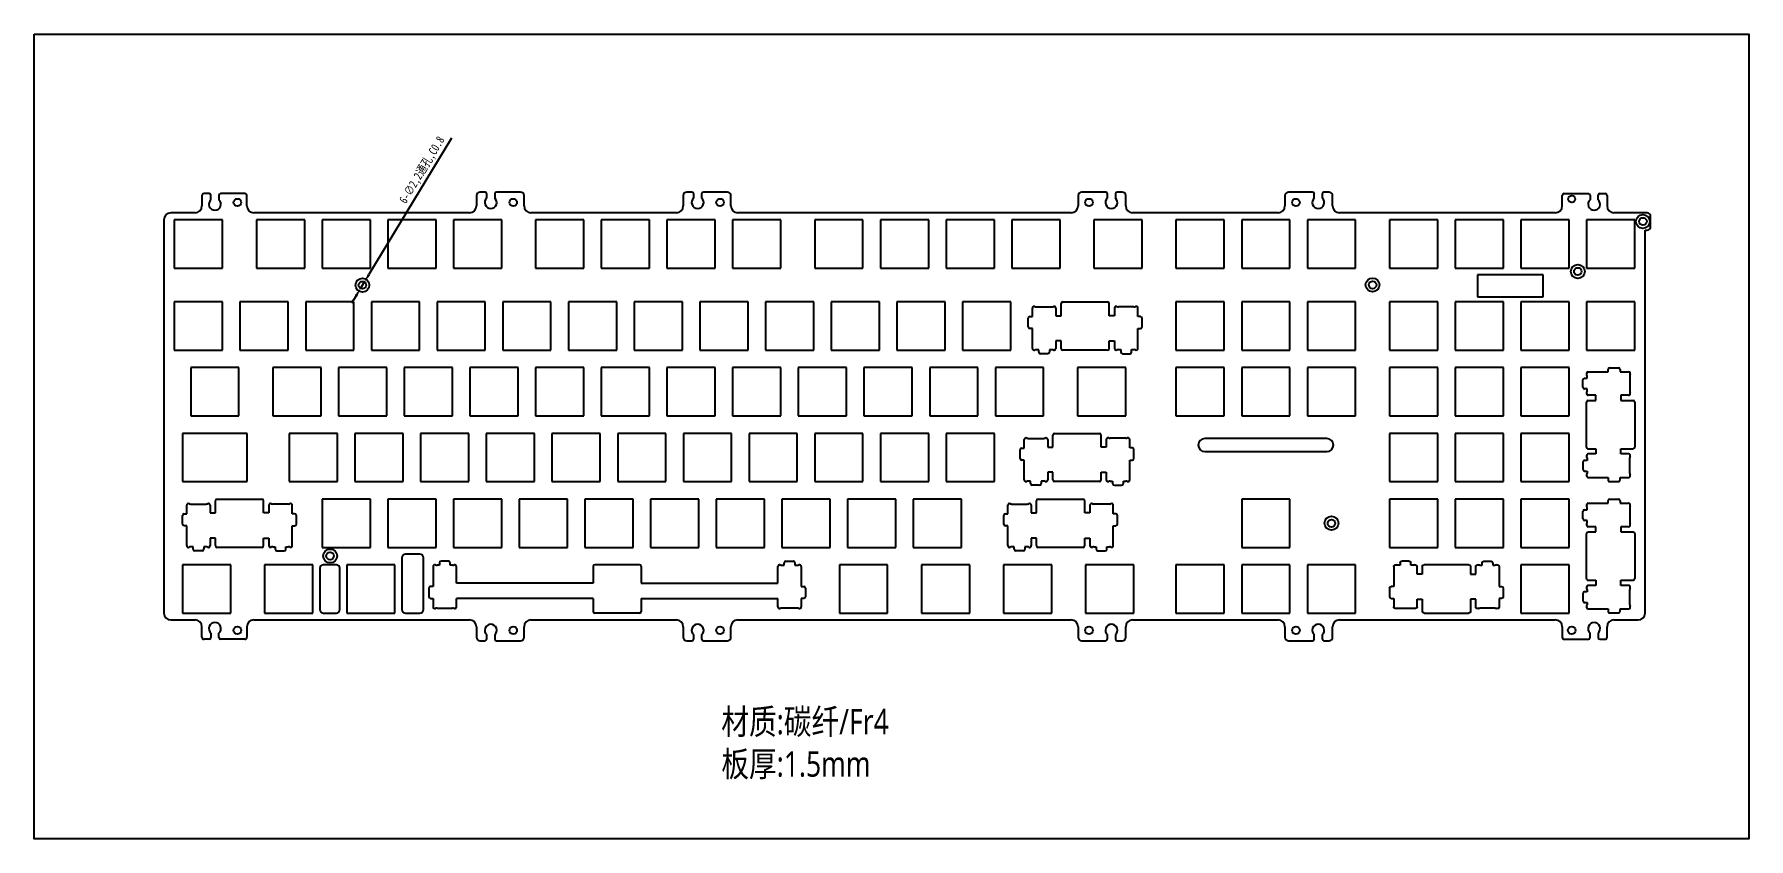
# Model space of a CAD drawing. Header units: millimetres. Extents: x -605 to 450, y -172 to 61.
# Drawn here: x -47.6 to 449.6, y -172.4 to 60.8 of the extents above; entities that cross this region are included whole.
import ezdxf

# ---------------------------------------------------------------- set-up
doc = ezdxf.new("R2010")
doc.units = ezdxf.units.MM
doc.header["$LTSCALE"] = 30.734
doc.header["$PDMODE"] = 3
doc.header["$PDSIZE"] = 0.3125
doc.layers.get('0').update_dxf_attribs({"linetype": 'CONTINUOUS'})
doc.layers.get('Defpoints').update_dxf_attribs({"linetype": 'CONTINUOUS'})
doc.layers.add('02___PRT_ALL_AXES', color=7, linetype='CONTINUOUS')
doc.styles.get("Standard").update_dxf_attribs({"font": 'txt', "width": 0.8})
doc.dimstyles.new('Annotative', dxfattribs={"dimscale": 0, "dimtxt": 2.5, "dimasz": 2.5, "dimexe": 1.25, "dimexo": 0.625, "dimtad": 1, "dimtxsty": 'Standard', "dimcen": 2.5, "dimazin": 2, "dimtfac": 1, "dimtmove": 0, "dimatfit": 3, "dimfxl": 1, "dimarcsym": 0})

# ---------------------------------------------------------------- blocks, each defined once
blk = doc.blocks.new('A$C692A0492')
at = {"color": 1}
for p, q in [((10, 15.05), (23, 15.05)), ((0, 7.8), (0, 10.3)), ((0.5, 10.8), (1.2, 10.8)), ((1.2, 10.8), (1.2, 13.25)), ((2.35, 13.6), (6.85, 13.6)), ((8, 13.25), (8, 11.05)), ((8, 11.05), (9.5, 11.05)), ((9.5, 11.05), (9.5, 14.55)), ((23.5, 11.05), (23.5, 14.55)), ((25, 11.05), (23.5, 11.05)), ((25, 13.26), (25, 11.05)), ((30.65, 13.61), (26.15, 13.61)), ((31.8, 10.81), (31.8, 13.26)), ((32.5, 10.81), (31.8, 10.81)), ((33, 7.81), (33, 10.31)), ((1.2, 7.3), (0.5, 7.3)), ((1.2, 1.55), (1.2, 7.3)), ((31.8, 1.56), (31.8, 7.31)), ((31.8, 7.31), (32.5, 7.31)), ((3.05, 1.2), (2.35, 1.2)), ((3.05, 0.5), (3.05, 1.2)), ((6.85, 1.2), (6.15, 1.2)), ((6.15, 1.2), (6.15, 0.5)), ((9.5, 3.75), (8, 3.75)), ((8, 3.75), (8, 1.55)), ((9.5, 1.55), (9.5, 3.75)), ((23, 1.05), (10, 1.05)), ((23.5, 1.55), (23.5, 3.75)), ((23.5, 3.75), (25, 3.75)), ((25, 3.75), (25, 1.56)), ((26.15, 1.21), (26.85, 1.21)), ((26.85, 1.21), (26.85, 0.51)), ((27.35, 0.01), (29.45, 0.01)), ((29.95, 0.51), (29.95, 1.21)), ((29.95, 1.21), (30.65, 1.21)), ((5.65, 0), (3.55, 0))]:
    blk.add_line(p, q, dxfattribs=at)
for centre, radius, start, end in [((10, 14.55), 0.5, 90, 180), ((23, 14.55), 0.5, 0, 90), ((0.5, 10.3), 0.5, 90, 180), ((1.7, 13.25), 0.5, 64.1581, 180), ((2.35, 14.6), 1, 244.1581, 270), ((6.85, 14.6), 1, 270, 295.8419), ((7.5, 13.25), 0.5, 0, 115.8419), ((25.5, 13.26), 0.5, 64.1581, 180), ((26.15, 14.61), 1, 244.1581, 270), ((30.65, 14.61), 1, 270, 295.8419), ((31.3, 13.26), 0.5, 0, 115.8419), ((32.5, 10.31), 0.5, 0, 90), ((0.5, 7.8), 0.5, 180, 270), ((32.5, 7.81), 0.5, 270, 0), ((1.7, 1.55), 0.5, 180, 295.8419), ((2.35, 0.2), 1, 90, 115.8419), ((3.55, 0.5), 0.5, 180, 270), ((5.65, 0.5), 0.5, 270, 0), ((6.85, 0.2), 1, 64.1581, 90), ((7.5, 1.55), 0.5, 244.1581, 0), ((10, 1.55), 0.5, 180, 270), ((23, 1.55), 0.5, 270, 0), ((25.5, 1.56), 0.5, 180, 295.8419), ((26.15, 0.21), 1, 90, 115.8419), ((27.35, 0.51), 0.5, 180, 270), ((29.45, 0.51), 0.5, 270, 0), ((30.65, 0.21), 1, 64.1581, 90), ((31.3, 1.56), 0.5, 244.1581, 0)]:
    blk.add_arc(centre, radius, start, end, dxfattribs=at)
blk = doc.blocks.new('A$C580C1E3D')
at = {"color": 1}
for p, q in [((5.65, 15.05), (3.55, 15.05)), ((103.55, 15.05), (105.65, 15.05)), ((1.2, 13.5), (1.2, 7.75)), ((3.05, 13.85), (2.35, 13.85)), ((3.05, 14.55), (3.05, 13.85)), ((6.15, 13.85), (6.15, 14.55)), ((6.85, 13.85), (6.15, 13.85)), ((8, 8.7), (8, 13.5)), ((47.6, 13.5), (47.6, 8.7)), ((61.1, 14), (48.1, 14)), ((61.6, 13.5), (61.6, 8.7)), ((101.2, 8.7), (101.2, 13.5)), ((102.35, 13.85), (103.05, 13.85)), ((103.05, 13.85), (103.05, 14.55)), ((106.15, 14.55), (106.15, 13.85)), ((106.15, 13.85), (106.85, 13.85)), ((108, 13.5), (108, 7.75)), ((0, 7.25), (0, 4.75)), ((1.2, 7.75), (0.5, 7.75)), ((47.6, 8.7), (8, 8.7)), ((61.6, 8.7), (101.2, 8.7)), ((108, 7.75), (108.7, 7.75)), ((109.2, 7.25), (109.2, 4.75)), ((0.5, 4.25), (1.2, 4.25)), ((1.2, 4.25), (1.2, 1.8)), ((2.35, 1.45), (6.85, 1.45)), ((47.6, 4.2), (8, 4.2)), ((8, 1.8), (8, 4.2)), ((47.6, 4.2), (47.6, 0.5)), ((61.1, 0), (48.1, 0)), ((61.6, 4.2), (101.2, 4.2)), ((61.6, 4.2), (61.6, 0.5)), ((101.2, 1.8), (101.2, 4.2)), ((106.85, 1.45), (102.35, 1.45)), ((108.7, 4.25), (108, 4.25)), ((108, 4.25), (108, 1.8))]:
    blk.add_line(p, q, dxfattribs=at)
for centre, radius, start, end in [((3.55, 14.55), 0.5, 90, 180), ((5.65, 14.55), 0.5, 0, 90), ((103.55, 14.55), 0.5, 90, 180), ((105.65, 14.55), 0.5, 0, 90), ((1.7, 13.5), 0.5, 64.1581, 180), ((2.35, 14.85), 1, 244.1581, 270), ((6.85, 14.85), 1, 270, 295.8419), ((7.5, 13.5), 0.5, 0, 115.8419), ((48.1, 13.5), 0.5, 90, 180), ((61.1, 13.5), 0.5, 0, 90), ((101.7, 13.5), 0.5, 64.1581, 180), ((102.35, 14.85), 1, 244.1581, 270), ((106.85, 14.85), 1, 270, 295.8419), ((107.5, 13.5), 0.5, 0, 115.8419), ((0.5, 7.25), 0.5, 90, 180), ((108.7, 7.25), 0.5, 0, 90), ((0.5, 4.75), 0.5, 180, 270), ((1.7, 1.8), 0.5, 180, 295.8419), ((2.35, 0.45), 1, 90, 115.8419), ((6.85, 0.45), 1, 64.1581, 90), ((7.5, 1.8), 0.5, 244.1581, 0), ((48.1, 0.5), 0.5, 180, 270), ((61.1, 0.5), 0.5, 270, 0), ((101.7, 1.8), 0.5, 180, 295.8419), ((102.35, 0.45), 1, 90, 115.8419), ((106.85, 0.45), 1, 64.1581, 90), ((107.5, 1.8), 0.5, 244.1581, 0), ((108.7, 4.75), 0.5, 270, 0)]:
    blk.add_arc(centre, radius, start, end, dxfattribs=at)
blk = doc.blocks.new('*D3')
at = {"color": 0, "lineweight": -2, "transparency": 16777216}
for p, q in [((73.35, 30.68), (49.44, -8.9)), ((47.01, -12.92), (48.15, -11.04)), ((45.72, -15.06), (44.43, -17.2))]:
    blk.add_line(p, q, dxfattribs=at)
at = {"color": 0, "transparency": 16777216}
for points in [[(49.09, -8.68), (49.8, -9.11), (48.15, -11.04)], [(45.37, -14.85), (46.08, -15.28), (47.01, -12.92)]]:
    blk.add_solid(points, dxfattribs=at)
at = {"layer": 'Defpoints', "color": 0, "transparency": 16777216}
for p in [(47.01, -12.92), (48.15, -11.04)]:
    blk.add_point(p, dxfattribs=at)
at = {"color": 0, "transparency": 16777216, "insert": (65.03, 21.31), "char_height": 2.5, "attachment_point": 5, "rotation": 58.8733}
blk.add_mtext('6-∅2,2{\\fSimSun|b0|i0|c134|p2;通孔},C0.8', dxfattribs=at)

msp = doc.modelspace()

# ---------------------------------------------------------------- linework, layer by layer
at = {"color": 7, "linetype": 'Continuous'}
for p, q in [((83.138, 15), (81.628, 15)), ((93.447, 15), (86.437, 15)), ((143.138, 15), (141.628, 15)), ((153.447, 15), (146.437, 15)), ((263.138, 15), (256.128, 15)), ((267.947, 15), (266.437, 15)), ((323.138, 15), (316.128, 15)), ((327.947, 15), (326.437, 15)), ((80.628, 14), (80.628, 11)), ((83.638, 13.319), (83.638, 14.5)), ((85.938, 14.5), (85.938, 13.319)), ((94.447, 11), (94.447, 14)), ((140.628, 14), (140.628, 11)), ((143.638, 13.319), (143.638, 14.5)), ((145.938, 14.5), (145.938, 13.319)), ((154.447, 11), (154.447, 14)), ((255.128, 14), (255.128, 11)), ((263.637, 13.319), (263.637, 14.5)), ((265.937, 14.5), (265.937, 13.319)), ((268.947, 11), (268.947, 14)), ((315.128, 14), (315.128, 11)), ((323.637, 13.319), (323.637, 14.5)), ((325.937, 14.5), (325.937, 13.319)), ((328.947, 11), (328.947, 14)), ((-10, 7), (-10, -107.012)), ((-0.972, 9), (-8, 9)), ((-7, 7), (-7, -7)), ((7, 7), (-7, 7)), ((7, -7), (7, 7)), ((78.628, 9), (16.047, 9)), ((16.813, 7), (16.813, -7)), ((30.812, 7), (16.813, 7)), ((30.812, -7), (30.812, 7)), ((35.863, 7), (35.863, -7)), ((49.863, 7), (35.863, 7)), ((49.863, -7), (49.863, 7)), ((54.913, 7), (54.913, -7)), ((68.913, 7), (54.913, 7)), ((68.913, -7), (68.913, 7)), ((73.963, 7), (73.963, -7)), ((87.963, 7), (73.963, 7)), ((87.963, -7), (87.963, 7)), ((138.628, 9), (96.447, 9)), ((97.776, 7), (97.776, -7)), ((111.775, 7), (97.776, 7)), ((111.775, -7), (111.775, 7)), ((116.826, 7), (116.826, -7)), ((130.825, 7), (116.826, 7)), ((130.825, -7), (130.825, 7)), ((135.876, 7), (135.876, -7)), ((149.875, 7), (135.876, 7)), ((149.875, -7), (149.875, 7)), ((154.926, 7), (154.926, -7)), ((168.925, 7), (154.926, 7)), ((253.128, 9), (156.447, 9)), ((168.925, -7), (168.925, 7)), ((178.738, 7), (178.738, -7)), ((192.738, 7), (178.738, 7)), ((192.738, -7), (192.738, 7)), ((197.788, 7), (197.788, -7)), ((211.788, 7), (197.788, 7)), ((211.788, -7), (211.788, 7)), ((216.838, 7), (216.838, -7)), ((230.838, 7), (216.838, 7)), ((230.838, -7), (230.838, 7)), ((235.888, 7), (235.888, -7)), ((249.888, 7), (235.888, 7)), ((249.888, -7), (249.888, 7)), ((273.7, 7), (259.701, 7)), ((259.701, 7), (259.701, -7)), ((313.128, 9), (270.947, 9)), ((273.7, -7), (273.7, 7)), ((297.513, 7), (283.513, 7)), ((283.513, 7), (283.513, -7)), ((297.513, -7), (297.513, 7)), ((316.563, 7), (302.565, 7)), ((302.565, 7), (302.565, -7)), ((316.563, -7), (316.563, 7)), ((335.613, 7), (321.615, 7)), ((321.615, 7), (321.615, -7)), ((393.528, 9), (330.947, 9)), ((335.613, -7), (335.613, 7)), ((359.425, 7), (345.427, 7)), ((345.427, 7), (345.427, -7)), ((359.425, -7), (359.425, 7)), ((378.475, 7), (364.477, 7)), ((364.477, 7), (364.477, -7)), ((378.475, -7), (378.475, 7)), ((397.525, 7), (383.527, 7)), ((383.527, 7), (383.527, -7)), ((397.525, -7), (397.525, 7)), ((416.575, 7), (402.577, 7)), ((402.577, 7), (402.577, -7)), ((420.175, 9), (410.547, 9)), ((416.575, -7), (416.575, 7)), ((421.175, 5), (421.175, 8)), ((419.575, 4), (420.175, 4)), ((419.575, -107.012), (419.575, 4)), ((-7, -7), (7, -7)), ((16.813, -7), (30.812, -7)), ((35.863, -7), (49.863, -7)), ((54.913, -7), (68.913, -7)), ((73.963, -7), (87.963, -7)), ((97.776, -7), (111.775, -7)), ((116.826, -7), (130.825, -7)), ((135.876, -7), (149.875, -7)), ((154.926, -7), (168.925, -7)), ((178.738, -7), (192.738, -7)), ((197.788, -7), (211.788, -7)), ((216.838, -7), (230.838, -7)), ((235.888, -7), (249.888, -7)), ((259.701, -7), (273.7, -7)), ((283.513, -7), (297.513, -7)), ((302.565, -7), (316.563, -7)), ((321.615, -7), (335.613, -7)), ((345.427, -7), (359.425, -7)), ((364.477, -7), (378.475, -7)), ((389.976, -9), (370.976, -9)), ((370.976, -9), (370.976, -15.313)), ((383.527, -7), (397.525, -7)), ((389.976, -15.313), (389.976, -9)), ((402.577, -7), (416.575, -7)), ((-7, -16.814), (-7, -30.812)), ((7, -16.814), (-7, -16.814)), ((7, -30.812), (7, -16.814)), ((12.05, -16.814), (12.05, -30.812)), ((26.05, -16.814), (12.05, -16.814)), ((26.05, -30.812), (26.05, -16.814)), ((31.1, -16.814), (31.1, -30.812)), ((45.1, -16.814), (31.1, -16.814)), ((45.1, -30.812), (45.1, -16.814)), ((50.151, -16.814), (50.151, -30.812)), ((64.15, -16.814), (50.151, -16.814)), ((64.15, -30.812), (64.15, -16.814)), ((69.201, -16.814), (69.201, -30.812)), ((83.2, -16.814), (69.201, -16.814)), ((83.2, -30.812), (83.2, -16.814)), ((88.251, -16.814), (88.251, -30.812)), ((102.25, -16.814), (88.251, -16.814)), ((102.25, -30.812), (102.25, -16.814)), ((107.301, -16.814), (107.301, -30.812)), ((121.3, -16.814), (107.301, -16.814)), ((121.3, -30.812), (121.3, -16.814)), ((126.351, -16.814), (126.351, -30.812)), ((140.35, -16.814), (126.351, -16.814)), ((140.35, -30.812), (140.35, -16.814)), ((145.401, -16.814), (145.401, -30.812)), ((159.4, -16.814), (145.401, -16.814)), ((159.4, -30.812), (159.4, -16.814)), ((164.451, -16.814), (164.451, -30.812)), ((178.45, -16.814), (164.451, -16.814)), ((178.45, -30.812), (178.45, -16.814)), ((183.501, -16.814), (183.501, -30.812)), ((197.5, -16.814), (183.501, -16.814)), ((197.5, -30.812), (197.5, -16.814)), ((202.551, -16.814), (202.551, -30.812)), ((216.55, -16.814), (202.551, -16.814)), ((216.55, -30.812), (216.55, -16.814)), ((221.601, -16.814), (221.601, -30.812)), ((235.6, -16.814), (221.601, -16.814)), ((235.6, -30.812), (235.6, -16.814)), ((297.513, -16.814), (283.513, -16.814)), ((283.513, -16.814), (283.513, -30.812)), ((297.513, -30.812), (297.513, -16.814)), ((316.563, -16.814), (302.565, -16.814)), ((302.565, -16.814), (302.565, -30.812)), ((316.563, -30.812), (316.563, -16.814)), ((335.613, -16.814), (321.615, -16.814)), ((321.615, -16.814), (321.615, -30.812)), ((335.613, -30.812), (335.613, -16.814)), ((359.425, -16.814), (345.427, -16.814)), ((345.427, -16.814), (345.427, -30.812)), ((359.425, -30.812), (359.425, -16.814)), ((378.475, -16.814), (364.477, -16.814)), ((364.477, -16.814), (364.477, -30.812)), ((370.976, -15.313), (389.976, -15.313)), ((378.475, -30.812), (378.475, -16.814)), ((397.525, -16.814), (383.527, -16.814)), ((383.527, -16.814), (383.527, -30.812)), ((397.525, -30.812), (397.525, -16.814)), ((416.575, -16.814), (402.577, -16.814)), ((402.577, -16.814), (402.577, -30.812)), ((416.575, -30.812), (416.575, -16.814)), ((-7, -30.812), (7, -30.812)), ((12.05, -30.812), (26.05, -30.812)), ((31.1, -30.812), (45.1, -30.812)), ((50.151, -30.812), (64.15, -30.812)), ((69.201, -30.812), (83.2, -30.812)), ((88.251, -30.812), (102.25, -30.812)), ((107.301, -30.812), (121.3, -30.812)), ((126.351, -30.812), (140.35, -30.812)), ((145.401, -30.812), (159.4, -30.812)), ((164.451, -30.812), (178.45, -30.812)), ((183.501, -30.812), (197.5, -30.812)), ((202.551, -30.812), (216.55, -30.812)), ((221.601, -30.812), (235.6, -30.812)), ((283.513, -30.812), (297.513, -30.812)), ((302.565, -30.812), (316.563, -30.812)), ((321.615, -30.812), (335.613, -30.812)), ((345.427, -30.812), (359.425, -30.812)), ((364.477, -30.812), (378.475, -30.812)), ((383.527, -30.812), (397.525, -30.812)), ((402.577, -30.812), (416.575, -30.812)), ((-2.237, -35.864), (-2.237, -49.863)), ((11.762, -35.864), (-2.237, -35.864)), ((11.762, -49.863), (11.762, -35.864)), ((21.575, -35.864), (21.575, -49.863)), ((35.575, -35.864), (21.575, -35.864)), ((35.575, -49.863), (35.575, -35.864)), ((40.624, -35.864), (40.624, -49.863)), ((54.625, -35.864), (40.624, -35.864)), ((54.625, -49.863), (54.625, -35.864)), ((59.674, -35.864), (59.674, -49.863)), ((73.675, -35.864), (59.674, -35.864)), ((73.675, -49.863), (73.675, -35.864)), ((78.726, -35.864), (78.726, -49.863)), ((92.725, -35.864), (78.726, -35.864)), ((92.725, -49.863), (92.725, -35.864)), ((97.776, -35.864), (97.776, -49.863)), ((111.775, -35.864), (97.776, -35.864)), ((111.775, -49.863), (111.775, -35.864)), ((116.826, -35.864), (116.826, -49.863)), ((130.825, -35.864), (116.826, -35.864)), ((130.825, -49.863), (130.825, -35.864)), ((135.876, -35.864), (135.876, -49.863)), ((149.875, -35.864), (135.876, -35.864)), ((149.875, -49.863), (149.875, -35.864)), ((154.926, -35.864), (154.926, -49.863)), ((168.925, -35.864), (154.926, -35.864)), ((168.925, -49.863), (168.925, -35.864)), ((173.976, -35.864), (173.976, -49.863)), ((187.975, -35.864), (173.976, -35.864)), ((187.975, -49.863), (187.975, -35.864)), ((193.026, -35.864), (193.026, -49.863)), ((207.025, -35.864), (193.026, -35.864)), ((207.025, -49.863), (207.025, -35.864)), ((212.076, -35.864), (212.076, -49.863)), ((226.075, -35.864), (212.076, -35.864)), ((226.075, -49.863), (226.075, -35.864)), ((245.125, -35.864), (231.126, -35.864)), ((231.126, -35.864), (231.126, -49.863)), ((245.125, -49.863), (245.125, -35.864)), ((269.016, -35.862), (254.938, -35.862)), ((254.938, -35.862), (254.938, -49.863)), ((269.016, -49.863), (269.016, -35.862)), ((297.513, -35.864), (283.513, -35.864)), ((283.513, -35.864), (283.513, -49.863)), ((297.513, -49.863), (297.513, -35.864)), ((316.563, -35.864), (302.565, -35.864)), ((302.565, -35.864), (302.565, -49.863)), ((316.563, -49.863), (316.563, -35.864)), ((335.613, -35.864), (321.615, -35.864)), ((321.615, -35.864), (321.615, -49.863)), ((335.613, -49.863), (335.613, -35.864)), ((359.425, -35.864), (345.427, -35.864)), ((345.427, -35.864), (345.427, -49.863)), ((359.425, -49.863), (359.425, -35.864)), ((378.475, -35.864), (364.477, -35.864)), ((364.477, -35.864), (364.477, -49.863)), ((378.475, -49.863), (378.475, -35.864)), ((397.525, -35.864), (383.527, -35.864)), ((383.527, -35.864), (383.527, -49.863)), ((397.525, -49.863), (397.525, -35.864)), ((-2.237, -49.863), (11.762, -49.863)), ((21.575, -49.863), (35.575, -49.863)), ((40.624, -49.863), (54.625, -49.863)), ((59.674, -49.863), (73.675, -49.863)), ((78.726, -49.863), (92.725, -49.863)), ((97.776, -49.863), (111.775, -49.863)), ((116.826, -49.863), (130.825, -49.863)), ((135.876, -49.863), (149.875, -49.863)), ((154.926, -49.863), (168.925, -49.863)), ((173.976, -49.863), (187.975, -49.863)), ((193.026, -49.863), (207.025, -49.863)), ((212.076, -49.863), (226.075, -49.863)), ((231.126, -49.863), (245.125, -49.863)), ((254.938, -49.863), (269.016, -49.863)), ((283.513, -49.863), (297.513, -49.863)), ((302.565, -49.863), (316.563, -49.863)), ((321.615, -49.863), (335.613, -49.863)), ((345.427, -49.863), (359.425, -49.863)), ((364.477, -49.863), (378.475, -49.863)), ((383.527, -49.863), (397.525, -49.863)), ((-4.619, -54.914), (-4.619, -68.912)), ((14.143, -54.914), (-4.619, -54.914)), ((14.143, -68.912), (14.143, -54.914)), ((26.338, -54.913), (26.338, -68.912)), ((40.337, -54.913), (26.338, -54.913)), ((40.337, -68.912), (40.337, -54.913)), ((45.388, -54.913), (45.388, -68.912)), ((59.388, -54.913), (45.388, -54.913)), ((59.388, -68.912), (59.388, -54.913)), ((64.438, -54.913), (64.438, -68.912)), ((78.438, -54.913), (64.438, -54.913)), ((78.438, -68.912), (78.438, -54.913)), ((83.488, -54.913), (83.488, -68.912)), ((97.488, -54.913), (83.488, -54.913)), ((97.488, -68.912), (97.488, -54.913)), ((102.538, -54.913), (102.538, -68.912)), ((116.538, -54.913), (102.538, -54.913)), ((116.538, -68.912), (116.538, -54.913)), ((121.588, -54.913), (121.588, -68.912)), ((135.588, -54.913), (121.588, -54.913)), ((135.588, -68.912), (135.588, -54.913)), ((140.638, -54.913), (140.638, -68.912)), ((154.638, -54.913), (140.638, -54.913)), ((154.638, -68.912), (154.638, -54.913)), ((159.688, -54.913), (159.688, -68.912)), ((173.688, -54.913), (159.688, -54.913)), ((173.688, -68.912), (173.688, -54.913)), ((178.738, -54.913), (178.738, -68.912)), ((192.738, -54.913), (178.738, -54.913)), ((192.738, -68.912), (192.738, -54.913)), ((211.788, -54.913), (197.788, -54.913)), ((197.788, -54.913), (197.788, -68.912)), ((211.788, -68.912), (211.788, -54.913)), ((230.838, -54.913), (216.838, -54.913)), ((216.838, -54.913), (216.838, -68.912)), ((230.838, -68.912), (230.838, -54.913)), ((327.263, -56.412), (291.863, -56.412)), ((359.425, -54.913), (345.427, -54.913)), ((345.427, -54.913), (345.427, -68.912)), ((359.425, -68.912), (359.425, -54.913)), ((378.475, -54.913), (364.477, -54.913)), ((364.477, -54.913), (364.477, -68.912)), ((378.475, -68.912), (378.475, -54.913)), ((397.525, -54.913), (383.527, -54.913)), ((383.527, -54.913), (383.527, -68.912)), ((397.525, -68.912), (397.525, -54.913)), ((291.863, -60.213), (327.263, -60.213)), ((-4.619, -68.912), (14.143, -68.912)), ((26.338, -68.912), (40.337, -68.912)), ((45.388, -68.912), (59.388, -68.912)), ((64.438, -68.912), (78.438, -68.912)), ((83.488, -68.912), (97.488, -68.912)), ((102.538, -68.912), (116.538, -68.912)), ((121.588, -68.912), (135.588, -68.912)), ((140.638, -68.912), (154.638, -68.912)), ((159.688, -68.912), (173.688, -68.912)), ((178.738, -68.912), (192.738, -68.912)), ((197.788, -68.912), (211.788, -68.912)), ((216.838, -68.912), (230.838, -68.912)), ((345.427, -68.912), (359.425, -68.912)), ((364.477, -68.912), (378.475, -68.912)), ((383.527, -68.912), (397.525, -68.912)), ((35.863, -73.963), (35.863, -87.962)), ((49.863, -73.963), (35.863, -73.963)), ((49.863, -87.962), (49.863, -73.963)), ((54.913, -73.963), (54.913, -87.962)), ((68.913, -73.963), (54.913, -73.963)), ((68.913, -87.962), (68.913, -73.963)), ((73.963, -73.963), (73.963, -87.962)), ((87.963, -73.963), (73.963, -73.963)), ((87.963, -87.962), (87.963, -73.963)), ((93.013, -73.963), (93.013, -87.962)), ((107.013, -73.963), (93.013, -73.963)), ((107.013, -87.962), (107.013, -73.963)), ((112.063, -73.963), (112.063, -87.962)), ((126.063, -73.963), (112.063, -73.963)), ((126.063, -87.962), (126.063, -73.963)), ((131.113, -73.963), (131.113, -87.962)), ((145.113, -73.963), (131.113, -73.963)), ((145.113, -87.962), (145.113, -73.963)), ((150.163, -73.963), (150.163, -87.962)), ((164.163, -73.963), (150.163, -73.963)), ((164.163, -87.962), (164.163, -73.963)), ((169.213, -73.963), (169.213, -87.962)), ((183.213, -73.963), (169.213, -73.963)), ((183.213, -87.962), (183.213, -73.963)), ((202.263, -73.963), (188.263, -73.963)), ((188.263, -73.963), (188.263, -87.962)), ((202.263, -87.962), (202.263, -73.963)), ((221.313, -73.963), (207.313, -73.963)), ((207.313, -73.963), (207.313, -87.962)), ((221.313, -87.962), (221.313, -73.963)), ((316.563, -73.963), (302.565, -73.963)), ((302.565, -73.963), (302.565, -87.962)), ((316.563, -87.962), (316.563, -73.963)), ((359.425, -73.963), (345.427, -73.963)), ((345.427, -73.963), (345.427, -87.962)), ((359.425, -87.962), (359.425, -73.963)), ((378.475, -73.963), (364.477, -73.963)), ((364.477, -73.963), (364.477, -87.962)), ((378.475, -87.962), (378.475, -73.963)), ((397.525, -73.963), (383.527, -73.963)), ((383.527, -73.963), (383.527, -87.962)), ((397.525, -87.962), (397.525, -73.963)), ((35.863, -87.962), (49.863, -87.962)), ((54.913, -87.962), (68.913, -87.962)), ((73.963, -87.962), (87.963, -87.962)), ((93.013, -87.962), (107.013, -87.962)), ((112.063, -87.962), (126.063, -87.962)), ((131.113, -87.962), (145.113, -87.962)), ((150.163, -87.962), (164.163, -87.962)), ((169.213, -87.962), (183.213, -87.962)), ((188.263, -87.962), (202.263, -87.962)), ((207.313, -87.962), (221.313, -87.962)), ((302.565, -87.962), (316.563, -87.962)), ((345.427, -87.962), (359.425, -87.962)), ((364.477, -87.962), (378.475, -87.962)), ((383.527, -87.962), (397.525, -87.962)), ((-4.619, -93.013), (-4.619, -107.013)), ((9.381, -93.013), (-4.619, -93.013)), ((9.381, -107.013), (9.381, -93.013)), ((19.192, -93.013), (19.192, -107.013)), ((33.193, -93.013), (19.192, -93.013)), ((33.193, -107.013), (33.193, -93.013)), ((35.193, -94.013), (35.193, -106.013)), ((40.006, -93.013), (36.193, -93.013)), ((41.006, -106.013), (41.006, -94.013)), ((43.006, -93.013), (43.006, -107.013)), ((57.006, -93.013), (43.006, -93.013)), ((57.006, -107.013), (57.006, -93.013)), ((59.006, -90.962), (59.006, -106.013)), ((64.243, -89.962), (60.006, -89.962)), ((65.243, -106.013), (65.243, -90.962)), ((199.88, -93.013), (185.881, -93.013)), ((185.881, -93.013), (185.881, -107.013)), ((199.88, -107.013), (199.88, -93.013)), ((223.693, -93.013), (209.692, -93.013)), ((209.692, -93.013), (209.692, -107.013)), ((223.693, -107.013), (223.693, -93.013)), ((247.505, -93.013), (233.506, -93.013)), ((233.506, -93.013), (233.506, -107.013)), ((247.505, -107.013), (247.505, -93.013)), ((271.318, -93.013), (257.317, -93.013)), ((257.317, -93.013), (257.317, -107.013)), ((271.318, -107.013), (271.318, -93.013)), ((297.513, -93.013), (283.513, -93.013)), ((283.513, -93.013), (283.513, -107.012)), ((297.513, -107.012), (297.513, -93.013)), ((316.563, -93.013), (302.565, -93.013)), ((302.565, -93.013), (302.565, -107.012)), ((316.563, -107.012), (316.563, -93.013)), ((335.613, -93.013), (321.615, -93.013)), ((321.615, -93.013), (321.615, -107.012)), ((335.613, -107.012), (335.613, -93.013)), ((397.525, -93.013), (383.527, -93.013)), ((383.527, -93.013), (383.527, -107.012)), ((397.525, -107.012), (397.525, -93.013)), ((-8, -109.012), (-0.972, -109.012)), ((-4.619, -107.013), (9.381, -107.013)), ((16.047, -109.012), (78.628, -109.012)), ((19.192, -107.013), (33.193, -107.013)), ((36.193, -107.013), (40.006, -107.013)), ((43.006, -107.013), (57.006, -107.013)), ((60.006, -107.013), (64.243, -107.013)), ((96.447, -109.012), (138.628, -109.012)), ((156.447, -109.012), (253.128, -109.012)), ((185.881, -107.013), (199.88, -107.013)), ((209.692, -107.013), (223.693, -107.013)), ((233.506, -107.013), (247.505, -107.013)), ((257.317, -107.013), (271.318, -107.013)), ((270.947, -109.012), (313.128, -109.012)), ((283.513, -107.012), (297.513, -107.012)), ((302.565, -107.012), (316.563, -107.012)), ((321.615, -107.012), (335.613, -107.012)), ((330.947, -109.012), (393.528, -109.012)), ((383.527, -107.012), (397.525, -107.012)), ((410.547, -109.012), (417.575, -109.012)), ((80.628, -111.012), (80.628, -114.012)), ((83.638, -114.512), (83.638, -113.331)), ((85.938, -113.331), (85.938, -114.512)), ((94.447, -114.012), (94.447, -111.012)), ((140.628, -111.012), (140.628, -114.012)), ((143.638, -114.512), (143.638, -113.331)), ((145.938, -113.331), (145.938, -114.512)), ((154.447, -114.012), (154.447, -111.012)), ((255.128, -111.012), (255.128, -114.012)), ((263.637, -114.512), (263.637, -113.331)), ((265.937, -113.331), (265.937, -114.512)), ((268.947, -114.012), (268.947, -111.012)), ((315.128, -111.012), (315.128, -114.012)), ((323.637, -114.512), (323.637, -113.331)), ((325.937, -113.331), (325.937, -114.512)), ((328.947, -114.012), (328.947, -111.012)), ((81.628, -115.012), (83.138, -115.012)), ((86.437, -115.012), (93.447, -115.012)), ((141.628, -115.012), (143.138, -115.012)), ((146.437, -115.012), (153.447, -115.012)), ((256.128, -115.012), (263.138, -115.012)), ((266.437, -115.012), (267.947, -115.012)), ((316.128, -115.012), (323.138, -115.012)), ((326.437, -115.012), (327.947, -115.012))]:
    msp.add_line(p, q, dxfattribs=at)
at = {"color": 1, "linetype": 'Continuous'}
for p, q in [((1.028, 14), (1.028, 11)), ((3.138, 14.6), (1.628, 14.6)), ((3.638, 12.819), (3.638, 14.1)), ((5.938, 14.1), (5.938, 12.819)), ((13.447, 14.6), (6.438, 14.6)), ((14.047, 11), (14.047, 14)), ((395.528, 11), (395.528, 14)), ((396.128, 14.6), (403.137, 14.6)), ((403.637, 14.1), (403.637, 12.819)), ((405.937, 12.819), (405.937, 14.1)), ((406.437, 14.6), (407.947, 14.6)), ((408.547, 14), (408.547, 11)), ((1.028, -114.012), (1.028, -111.012)), ((3.638, -112.831), (3.638, -114.112)), ((5.938, -114.112), (5.938, -112.831)), ((14.047, -111.012), (14.047, -114.012)), ((395.528, -111.012), (395.528, -114.012)), ((403.637, -114.112), (403.637, -112.831)), ((405.937, -112.831), (405.937, -114.112)), ((408.547, -114.012), (408.547, -111.012)), ((3.138, -114.612), (1.628, -114.612)), ((13.447, -114.612), (6.438, -114.612)), ((396.128, -114.612), (403.137, -114.612)), ((406.437, -114.612), (407.947, -114.612))]:
    msp.add_line(p, q, dxfattribs=at)
msp.add_lwpolyline([(-47.607, 60.75), (449.618, 60.75), (449.618, -172.408), (-47.607, -172.408)], close=True)
at = {"color": 7, "linetype": 'Continuous'}
for centre in [(11.288, 12), (91.287, 12), (151.287, 12), (258.288, 12), (318.288, 12), (11.288, -112.012), (91.287, -112.012), (151.287, -112.012), (258.288, -112.012), (318.288, -112.012), (398.288, -112.012)]:
    msp.add_circle(centre, 1.1, dxfattribs=at)
msp.add_circle((398.288, 13), 1)
at = {"color": 1}
for centre, radius in [((418.925, 6.5), 2), ((418.925, 6.5), 1.1), ((340.52, -11.903), 2), ((400.051, -8), 2), ((400.051, -8), 1.1), ((47.552, -11.96), 2), ((47.552, -11.96), 1.1), ((340.52, -11.903), 1.1), ((328.613, -80.962), 2), ((328.613, -80.962), 1.1), ((38.193, -90.462), 2), ((38.193, -90.462), 1.1)]:
    msp.add_circle(centre, radius, dxfattribs=at)
at = {"color": 7, "linetype": 'Continuous'}
for centre, radius, start, end in [((81.628, 14), 1, 90, 180), ((83.138, 14.5), 0.5, 0, 90), ((86.437, 14.5), 0.5, 90, 180), ((93.447, 14), 1, 0, 90), ((141.628, 14), 1, 90, 180), ((143.138, 14.5), 0.5, 0, 90), ((146.437, 14.5), 0.5, 90, 180), ((153.447, 14), 1, 0, 90), ((256.128, 14), 1, 90, 180), ((263.138, 14.5), 0.5, 0, 90), ((266.437, 14.5), 0.5, 90, 180), ((267.947, 14), 1, 0, 90), ((316.128, 14), 1, 90, 180), ((323.138, 14.5), 0.5, 0, 90), ((326.437, 14.5), 0.5, 90, 180), ((327.947, 14), 1, 0, 90), ((78.628, 11), 2, 270, 0), ((84.787, 12), 1.75, 131.08233, 48.91767), ((96.447, 11), 2, 180, 270), ((138.628, 11), 2, 270, 0), ((144.787, 12), 1.75, 131.08233, 48.91767), ((156.447, 11), 2, 180, 270), ((253.128, 11), 2, 270, 0), ((264.788, 12), 1.75, 131.08233, 48.91767), ((270.947, 11), 2, 180, 270), ((313.128, 11), 2, 270, 0), ((324.788, 12), 1.75, 131.08233, 48.91767), ((330.947, 11), 2, 180, 270), ((-8, 7), 2, 90, 180), ((420.175, 8), 1, 0, 90), ((420.175, 5), 1, 270, 0), ((291.863, -58.312), 1.9, 90, 270), ((327.263, -58.312), 1.9, 270, 90), ((36.193, -94.013), 1, 90, 180), ((40.006, -94.013), 1, 0, 90), ((60.006, -90.962), 1, 90, 180), ((64.243, -90.962), 1, 0, 90), ((-8, -107.012), 2, 180, 270), ((36.193, -106.013), 1, 180, 270), ((40.006, -106.013), 1, 270, 0), ((60.006, -106.013), 1, 180, 270), ((64.243, -106.013), 1, 270, 0), ((78.628, -111.012), 2, 0, 90), ((96.447, -111.012), 2, 90, 180), ((138.628, -111.012), 2, 0, 90), ((156.447, -111.012), 2, 90, 180), ((253.128, -111.012), 2, 0, 90), ((270.947, -111.012), 2, 90, 180), ((313.128, -111.012), 2, 0, 90), ((330.947, -111.012), 2, 90, 180), ((417.575, -107.012), 2, 270, 0), ((81.628, -114.012), 1, 180, 270), ((84.787, -112.012), 1.75, 311.08233, 228.91767), ((93.447, -114.012), 1, 270, 0), ((141.628, -114.012), 1, 180, 270), ((144.787, -112.012), 1.75, 311.08233, 228.91767), ((153.447, -114.012), 1, 270, 0), ((256.128, -114.012), 1, 180, 270), ((264.788, -112.012), 1.75, 311.08233, 228.91767), ((267.947, -114.012), 1, 270, 0), ((316.128, -114.012), 1, 180, 270), ((324.788, -112.012), 1.75, 311.08233, 228.91767), ((327.947, -114.012), 1, 270, 0), ((83.138, -114.512), 0.5, 270, 0), ((86.437, -114.512), 0.5, 180, 270), ((143.138, -114.512), 0.5, 270, 0), ((146.437, -114.512), 0.5, 180, 270), ((263.138, -114.512), 0.5, 270, 360), ((266.437, -114.512), 0.5, 180, 270), ((323.138, -114.512), 0.5, 270, 360), ((326.437, -114.512), 0.5, 180, 270)]:
    msp.add_arc(centre, radius, start, end, dxfattribs=at)
at = {"color": 1, "linetype": 'Continuous'}
for centre, radius, start, end in [((-0.972, 11), 2, 270, 0), ((1.628, 14), 0.6, 90, 180), ((4.788, 11.5), 1.75, 131.08233, 48.91767), ((3.138, 14.1), 0.5, 0, 90), ((6.438, 14.1), 0.5, 90, 180), ((13.447, 14), 0.6, 0, 90), ((16.047, 11), 2, 180, 270), ((393.528, 11), 2, 270, 0), ((396.128, 14), 0.6, 90, 180), ((404.787, 11.5), 1.75, 131.08233, 48.91767), ((403.137, 14.1), 0.5, 0, 90), ((406.437, 14.1), 0.5, 90, 180), ((407.947, 14), 0.6, 0, 90), ((410.547, 11), 2, 180, 270), ((-0.972, -111.012), 2, 0, 90), ((16.047, -111.012), 2, 90, 180), ((393.528, -111.012), 2, 0, 90), ((410.547, -111.012), 2, 90, 180), ((1.628, -114.012), 0.6, 180, 270), ((4.788, -111.512), 1.75, 311.08233, 228.91767), ((3.138, -114.112), 0.5, 270, 0), ((6.438, -114.112), 0.5, 180, 270), ((13.447, -114.012), 0.6, 270, 0), ((396.128, -114.012), 0.6, 180, 270), ((404.787, -111.512), 1.75, 311.08233, 228.91767), ((403.137, -114.112), 0.5, 270, 0), ((406.437, -114.112), 0.5, 180, 270), ((407.947, -114.012), 0.6, 270, 0)]:
    msp.add_arc(centre, radius, start, end, dxfattribs=at)

# ---------------------------------------------------------------- block references
for name, p in [('A$C692A0492', (240.68, -31.865)), ('A$C692A0492', (238.298, -69.965)), ('A$C692A0492', (-4.597, -89.014)), ('A$C692A0492', (233.538, -89.014)), ('A$C580C1E3D', (66.842, -107.012))]:
    msp.add_blockref(name, p)
at = {"rotation": 270}
for p in [(401.525, -35.888), (401.525, -73.988)]:
    msp.add_blockref('A$C692A0492', p, dxfattribs=at)
at = {"xscale": -1, "rotation": 180}
msp.add_blockref('A$C692A0492', (345.451, -91.962), dxfattribs=at)

# ---------------------------------------------------------------- texts
at = {"layer": '02___PRT_ALL_AXES', "color": 3, "linetype": 'Continuous', "insert": (151.644, -134.794), "char_height": 7.36055, "width": 256.40453, "attachment_point": 1}
msp.add_mtext('{\\fMicrosoft YaHei|b0|i0|c134|p34;材质:碳纤/Fr4\\fMicrosoft YaHei|b0|i0|c0|p34;\\P\\fMicrosoft YaHei|b0|i0|c134|p34;板厚:1.5mm}', dxfattribs=at)

# ---------------------------------------------------------------- dimensions: what is measured, and where the dimension line sits
at = {"color": 1}
dim = msp.add_diameter_dim_2p(p1=(47.014, -12.921), p2=(48.151, -11.038), text='6-<>{\\fSimSun|b0|i0|c134|p2;通孔},C0.8', dimstyle='Annotative', dxfattribs=at)
dim.commit()
dim.dimension.update_dxf_attribs({"geometry": '*D3', "text_midpoint": (66.978, 20.138), "dimtype": 163})

doc.saveas('drawing.dxf')
